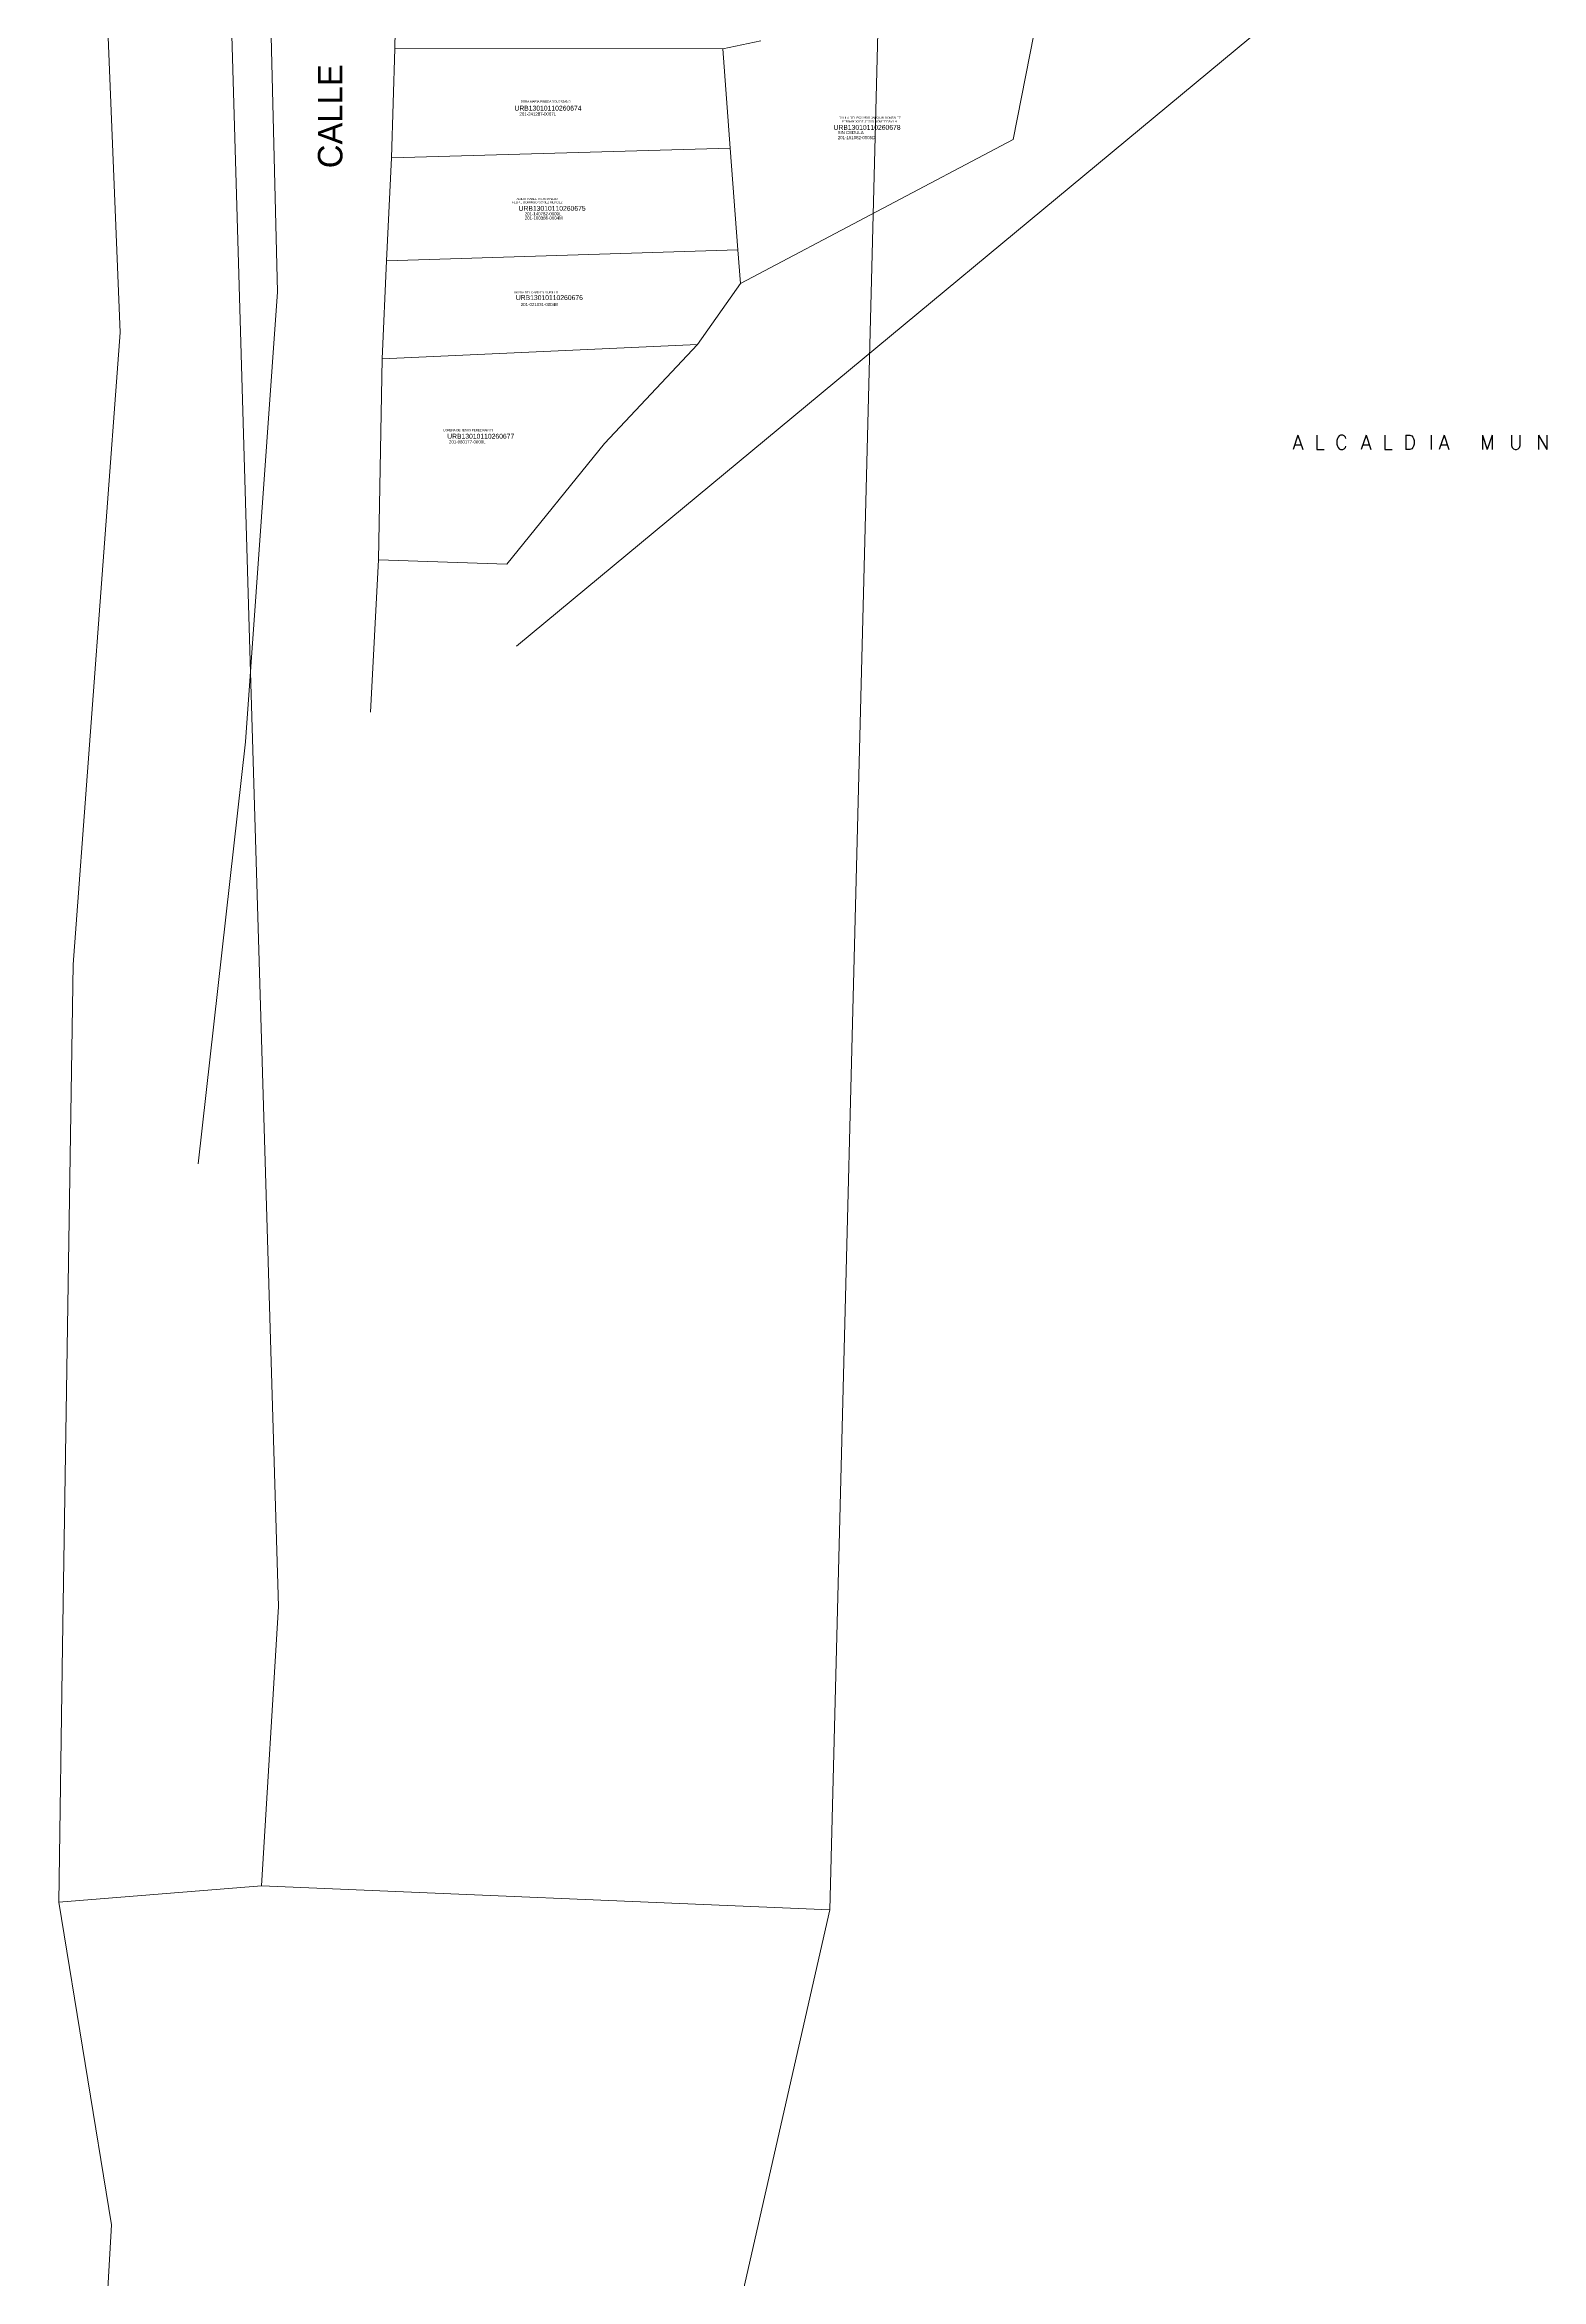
# Model space of a CAD drawing. Header units: metres. Extents: x 610261 to 617471, y 1314831 to 1317846.
# Drawn here: x 617148.4 to 617262.8, y 1316634.6 to 1316805.4 of the extents above; entities that cross this region are included whole.
import ezdxf

# ---------------------------------------------------------------- set-up
doc = ezdxf.new("R2010")
doc.units = ezdxf.units.M
for name, color, linetype, lineweight in [('101', 3, 'Continuous', 0), ('1ER CEDULA', 7, 'Continuous', 0), ('1ER PROPIETARIO', 150, 'Continuous', 0), ('2DA CEDULA', 7, 'Continuous', 0), ('2DO PROPIETARIO', 7, 'Continuous', 0), ('486', 7, 'Continuous', 0), ('4861', 7, 'Continuous', 0), ('CALLES', 7, 'Continuous', 0), ('COLINDANCIAS', 7, 'Continuous', 0)]:
    doc.layers.add(name, color=color, linetype=linetype, lineweight=lineweight)
doc.layers.add('2', color=1, linetype='Continuous')
doc.styles.add('Style-ENGINEERING', font='ENGINEERING.shx')
doc.styles.add('Style-Txt', font='txt_____.ttf')

msp = doc.modelspace()

# ---------------------------------------------------------------- linework, layer by layer
at = {"layer": '2', "linetype": 'Continuous', "lineweight": 0}
for p, q in [((617149.46255, 1316663.41767), (617164.96155, 1316664.66867)), ((617164.96155, 1316664.66867), (617208.40355, 1316662.83367))]:
    msp.add_line(p, q, dxfattribs=at)
for points in [[(617141.61355, 1316929.03567), (617143.38155, 1316919.12067), (617147.93455, 1316899.79767), (617152.23155, 1316878.95067), (617151.70655, 1316863.70167), (617152.18155, 1316831.67567), (617154.16255, 1316783.38067), (617150.55455, 1316735.09267), (617149.73755, 1316682.98867), (617149.46255, 1316663.41767)], [(617208.40355, 1316662.83367), (617212.90955, 1316839.22367), (617161.34955, 1316852.25167)], [(617161.34955, 1316852.25167), (617164.04655, 1316759.98467), (617166.25455, 1316686.01767), (617164.96155, 1316664.66867)], [(616557.03055, 1316690.34967), (617146.56655, 1316567.59867), (617151.43055, 1316602.92167), (617153.50155, 1316638.75767), (617149.46255, 1316663.41767)], [(617208.40355, 1316662.83367), (617196.91755, 1316612.26867), (617184.40655, 1316553.82567), (617173.90355, 1316471.48767), (617168.75955, 1316412.27267), (617166.14955, 1316347.20767), (617168.61355, 1316275.02067), (617174.13255, 1316207.91267), (617188.03155, 1316138.25167), (617211.06955, 1316060.95367), (617230.57055, 1316003.23267), (617206.92155, 1315983.18367), (617207.40355, 1315957.76567), (617208.61355, 1315900.83067), (617206.52955, 1315852.28567), (617206.46955, 1315795.95067)]]:
    msp.add_lwpolyline(points, dxfattribs=at)
at = {"layer": '486', "linetype": 'Continuous', "lineweight": 0}
for points in [[(617175.16355, 1316805.08867), (617200.21354, 1316805.07275)], [(617200.21354, 1316805.07275), (617203.12337, 1316805.68157)], [(617200.21354, 1316805.07275), (617200.78631, 1316797.47431)], [(617174.90555, 1316796.72867), (617200.78631, 1316797.47431)], [(617200.78631, 1316797.47431), (617201.37262, 1316789.69637)], [(617201.37262, 1316789.69637), (617174.51655, 1316788.87067)], [(617201.37262, 1316789.69637), (617201.56655, 1316787.12367)], [(617174.18555, 1316781.38367), (617198.27755, 1316782.46867)]]:
    msp.add_lwpolyline(points, dxfattribs=at)
at = {"layer": '4861', "linetype": 'Continuous', "lineweight": 0}
for points in [[(617175.16355, 1316805.08867), (617175.29455, 1316813.34167)], [(617224.32355, 1316807.83867), (617222.41155, 1316798.13767), (617201.56655, 1316787.12367)], [(617174.90555, 1316796.72867), (617175.16355, 1316805.08867)], [(617174.51655, 1316788.87067), (617174.90555, 1316796.72867)], [(617174.18555, 1316781.38367), (617174.51655, 1316788.87067)], [(617198.27755, 1316782.46867), (617201.56655, 1316787.12367)], [(617173.91055, 1316766.02167), (617174.18555, 1316781.38367)], [(617183.71755, 1316765.67867), (617191.17855, 1316774.89767), (617198.27755, 1316782.46867)], [(617183.71755, 1316765.67867), (617173.91055, 1316766.02167)]]:
    msp.add_lwpolyline(points, dxfattribs=at)
at = {"layer": 'CALLES', "linetype": 'Continuous', "lineweight": 0}
for points in [[(617164.52255, 1316891.42167), (617164.35855, 1316866.32767), (617164.52855, 1316846.56967), (617165.21055, 1316825.57367), (617166.18755, 1316786.50367), (617163.72355, 1316752.11367), (617160.11255, 1316719.85667)], [(617253.26755, 1316816.50867), (617184.44055, 1316759.41967)], [(617173.91055, 1316766.02167), (617173.30255, 1316754.37452)]]:
    msp.add_lwpolyline(points, dxfattribs=at)

# ---------------------------------------------------------------- texts
at = {"layer": '101', "linetype": 'Continuous', "lineweight": 0, "style": 'Style-ENGINEERING'}
for s, p in [('URB13010110260674', (617184.29722, 1316800.34576)), ('URB13010110260678', (617208.6894, 1316798.87699)), ('URB13010110260675', (617184.61195, 1316792.68714)), ('URB13010110260676', (617184.40213, 1316785.86782)), ('URB13010110260677', (617179.1565, 1316775.27164))]:
    msp.add_text(s, height=0.375, dxfattribs=at).set_placement(p)
at = {"layer": '1ER CEDULA', "linetype": 'Continuous', "lineweight": 0, "style": 'Style-ENGINEERING'}
for s, p in [('201-241287-0007L', (617184.67973, 1316799.96906)), ('SIN CEDULA', (617209.00449, 1316798.55039)), ('201-140782-0009L', (617185.08035, 1316792.33841)), ('201-021031-0004B', (617184.78342, 1316785.40531)), ('201-080177-0009L', (617179.28784, 1316774.90905))]:
    msp.add_text(s, height=0.24, dxfattribs=at).set_placement(p)
at = {"layer": '1ER PROPIETARIO', "linetype": 'Continuous', "lineweight": 0, "char_height": 0.16384, "attachment_point": 5, "line_spacing_factor": 0.75, "style": 'Style-ENGINEERING'}
for s, insert in [('\\H0.163840;DORA MARIA PINEDA SOLORZANO', (617186.68264, 1316801.04749)), ('\\H0.163840;DALILA DEL ROSARIO JARQUIN GONZALEZ ', (617211.46457, 1316799.78435)), ('\\H0.163840;ADILIA ISABEL VADO PINEDA ', (617186.05107, 1316793.59122)), ('\\H0.163840;MARIA DEL CARMEN MURILLO', (617185.96623, 1316786.45546)), ('\\H0.163840;LORENA DE JESUS PEREZ RAMOS', (617180.7723, 1316775.9262))]:
    msp.add_mtext(s, dxfattribs=dict(at, insert=insert))
at = {"layer": '2DA CEDULA', "linetype": 'Continuous', "lineweight": 0, "style": 'Style-ENGINEERING'}
for s, p in [('201-151082-0005D', (617209.01391, 1316798.16391)), ('201-160386-0004M', (617185.08978, 1316792.01792))]:
    msp.add_text(s, height=0.24, dxfattribs=at).set_placement(p)
at = {"layer": '2DO PROPIETARIO', "linetype": 'Continuous', "lineweight": 0, "char_height": 0.16384, "attachment_point": 5, "line_spacing_factor": 0.75, "style": 'Style-ENGINEERING'}
for s, insert in [('\\H0.163840;FERNANDO DE JESUS GOMEZ DAVILA ', (617211.44572, 1316799.52041)), ('\\H0.163840;FELIPE DOMINGO GOMEZ MENDEZ', (617186.04164, 1316793.33671))]:
    msp.add_mtext(s, dxfattribs=dict(at, insert=insert))
at = {"layer": 'CALLES', "linetype": 'Continuous', "lineweight": 0, "style": 'Style-ENGINEERING'}
msp.add_text('CALLE', height=1.875, rotation=90, dxfattribs=at).set_placement((617171.14648, 1316795.94308))
at = {"layer": 'COLINDANCIAS', "lineweight": 0, "insert": (617268.25083, 1316774.99271), "char_height": 1.08, "attachment_point": 5, "line_spacing_factor": 1.1, "style": 'Style-Txt'}
msp.add_mtext('\\T2.010943;ALCALDIA MUNICIPAL DE GRANADA ', dxfattribs=at)

doc.saveas('drawing.dxf')
